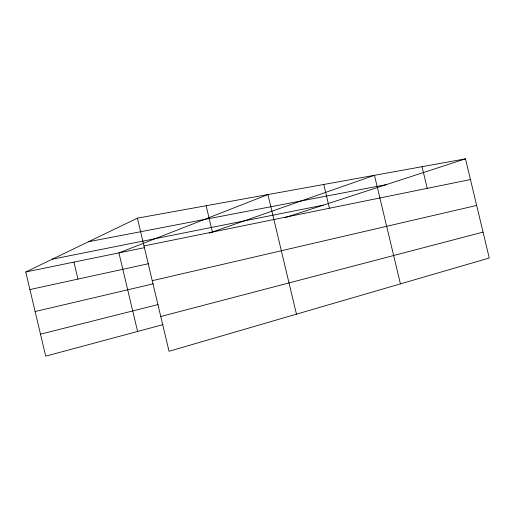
<?xml version="1.0" encoding="UTF-8"?>
<svg xmlns="http://www.w3.org/2000/svg" width="515" height="515" viewBox="0 0 515 515"><rect width="100%" height="100%" fill="white"/><g stroke="black" fill="none" stroke-linecap="round" stroke-linejoin="round"><path stroke-width="0.77" d="M162.965 324.643L45.713 356.155L25.75 271.978L137.383 218.16L465.496 158.845L489.25 258.015L169.036 351.275L137.383 218.16M209.29 233.108L374.469 175.3L400.419 283.887M284.95 217.633L465.496 158.845M160.764 316.506L483.044 232.117M40.498 334.171L158.182 304.532M35.129 311.53L153.258 283.817M152.253 280.701L476.658 205.44M29.922 289.559L148.475 263.712M25.75 271.978L144.651 247.625M143.988 245.958L470.459 179.555M52.26 259.193L323.343 205.131M88.503 241.722L386.456 184.582M422.043 166.699L427.225 188.348M323.768 184.467L329.446 208.234M296.46 314.163L267.935 194.561L118.926 252.891L137.602 331.46M206.142 205.73L212.405 232.04M73.941 262.109L77.971 279.079"/></g></svg>
